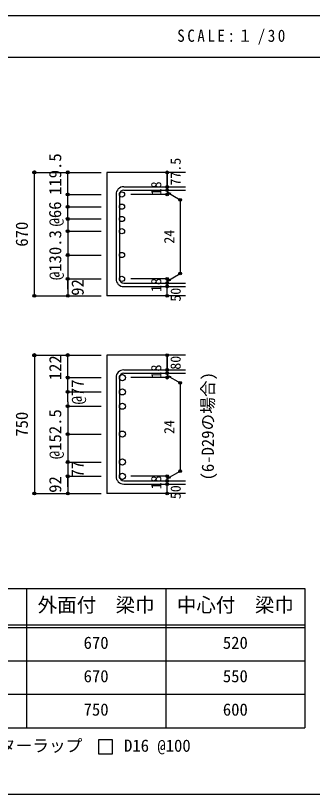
# Model space of a CAD drawing. Units: millimetres at full size, sheet at 1:30. Extents: x -5973 to 5954, y -4195 to 4201.
# Drawn here: x 2051 to 3650, y 3 to 4201 of the extents above; entities that cross this region are included whole.
import ezdxf
from ezdxf.enums import TextEntityAlignment as Align

# ---------------------------------------------------------------- set-up
doc = ezdxf.new("R2010")
doc.units = ezdxf.units.MM
doc.header["$LTSCALE"] = 30
doc.header["$PDMODE"] = 32
doc.header["$PDSIZE"] = 15
for name, color, linetype in [('0-1_躯体線', 2, 'Continuous'), ('0-5_基礎梁筋', 7, 'Continuous'), ('0-6_スタラップ筋', 7, 'Continuous'), ('0-7_文字', 4, 'Continuous'), ('0-D_寸法', 4, 'Continuous'), ('6-7_文字', 7, 'Continuous'), ('6-E_枠', 7, 'Continuous'), ('F-0_枠', 6, 'Continuous')]:
    doc.layers.add(name, color=color, linetype=linetype)
doc.styles.add('ＭＳ ゴシック', font='')
doc.styles.get('ＭＳ ゴシック').set_extended_font_data('MS Gothic')

msp = doc.modelspace()

# ---------------------------------------------------------------- linework, layer by layer
at = {"layer": '0-1_躯体線'}
for p, q in [((2967.44, 3356.03), (2542.44, 3356.03)), ((2542.44, 3356.03), (2542.44, 2690.03)), ((2967.44, 2690.03), (2542.44, 2690.03)), ((2967.44, 2371.17), (2542.44, 2371.17)), ((2542.44, 2371.17), (2542.44, 1625.67)), ((2967.44, 1625.67), (2542.44, 1625.67))]:
    msp.add_line(p, q, dxfattribs=at)
at = {"layer": '0-5_基礎梁筋', "color": 3}
for centre, radius in [((2624.44, 3236.83), 14), ((2624.44, 3170.83), 14), ((2624.44, 3104.83), 14), ((2624.44, 3038.83), 14), ((2624.44, 2910.43), 14), ((2624.44, 2782.03), 14), ((2626.94, 2249.48), 16.5), ((2626.94, 2172.48), 16.5), ((2626.94, 2095.48), 16.5), ((2626.94, 1945.07), 16.5), ((2626.94, 1794.67), 16.5), ((2626.94, 1717.67), 16.5)]:
    msp.add_circle(centre, radius, dxfattribs=at)
at = {"layer": '0-6_スタラップ筋'}
for p, q in [((2634.44, 3278.83), (2967.44, 3278.83)), ((2592.44, 3236.83), (2592.44, 2782.03)), ((2610.44, 3236.83), (2610.44, 2782.03)), ((2634.44, 3260.83), (2967.44, 3260.83)), ((2634.44, 2758.03), (2967.44, 2758.03)), ((2634.44, 2740.03), (2967.44, 2740.03)), ((2634.44, 2291.48), (2967.44, 2291.48)), ((2634.44, 2273.48), (2967.44, 2273.48)), ((2592.44, 2249.48), (2592.44, 1717.67)), ((2610.44, 2249.48), (2610.44, 1717.67)), ((2634.44, 1693.67), (2967.44, 1693.67)), ((2634.44, 1675.67), (2967.44, 1675.67))]:
    msp.add_line(p, q, dxfattribs=at)
for centre, radius, start, end in [((2634.44, 3236.83), 42, 90, 180), ((2634.44, 3236.83), 24, 90, 180), ((2634.44, 2782.03), 42, 180, 270), ((2634.44, 2782.03), 24, 180, 270), ((2634.44, 2249.48), 42, 90, 180), ((2634.44, 2249.48), 24, 90, 180), ((2634.44, 1717.67), 42, 180, 270), ((2634.44, 1717.67), 24, 180, 270)]:
    msp.add_arc(centre, radius, start, end, dxfattribs=at)
at = {"layer": '0-D_寸法'}
for p, q in [((2152.44, 3356.03), (2332.44, 3356.03)), ((2152.44, 3356.03), (2332.44, 3356.03)), ((2152.44, 2690.03), (2152.44, 3356.03)), ((2332.44, 3356.03), (2512.44, 3356.03)), ((2332.44, 3356.03), (2512.44, 3356.03)), ((2332.44, 3104.83), (2332.44, 3356.03)), ((2867.44, 3278.83), (2867.44, 3356.03)), ((2867.44, 3356.03), (2867.44, 3278.83)), ((2867.44, 3260.83), (2867.44, 3278.83)), ((2332.44, 3236.83), (2512.44, 3236.83)), ((2332.44, 3236.83), (2512.44, 3236.83)), ((2867.44, 3236.83), (2671.35, 3236.83)), ((2867.44, 3260.83), (2867.44, 3236.83)), ((2867.44, 3248.83), (2937.5, 3208.39)), ((2867.44, 3248.83), (2886.76, 3243.66)), ((2937.5, 3208.39), (2937.5, 2810.48)), ((2332.44, 3170.83), (2512.44, 3170.83)), ((2332.44, 3170.83), (2512.44, 3170.83)), ((2332.44, 3104.83), (2512.44, 3104.83)), ((2332.44, 3104.83), (2512.44, 3104.83)), ((2332.44, 3104.83), (2332.44, 2690.03)), ((2332.44, 3038.83), (2512.44, 3038.83)), ((2332.44, 2910.43), (2512.44, 2910.43)), ((2332.44, 2782.03), (2512.44, 2782.03)), ((2332.44, 2726.07), (2332.44, 2782.03)), ((2867.44, 2782.03), (2671.35, 2782.03)), ((2867.44, 2770.03), (2937.5, 2810.48)), ((2867.44, 2758.03), (2867.44, 2782.03)), ((2867.44, 2770.03), (2886.76, 2775.21)), ((2867.44, 2740.03), (2867.44, 2758.03)), ((2867.44, 2690.03), (2867.44, 2740.03)), ((2152.44, 2690.03), (2332.44, 2690.03)), ((2332.44, 2690.03), (2512.44, 2690.03)), ((2152.44, 2371.17), (2332.44, 2371.17)), ((2152.44, 2371.17), (2332.44, 2371.17)), ((2152.44, 2371.17), (2152.44, 1625.67)), ((2332.44, 2371.17), (2512.44, 2371.17)), ((2332.44, 2371.17), (2512.44, 2371.17)), ((2332.44, 2119.98), (2332.44, 2371.17)), ((2867.44, 2291.48), (2867.44, 2371.17)), ((2867.44, 2371.17), (2867.44, 2291.48)), ((2867.44, 2273.48), (2867.44, 2291.48)), ((2867.44, 2273.48), (2867.44, 2249.48)), ((2332.44, 2249.48), (2512.44, 2249.48)), ((2332.44, 2249.48), (2512.44, 2249.48)), ((2867.44, 2249.48), (2671.35, 2249.48)), ((2867.44, 2261.48), (2937.5, 2221.03)), ((2867.44, 2261.48), (2886.76, 2256.3)), ((2937.5, 2221.03), (2937.5, 1746.12)), ((2332.44, 2172.48), (2512.44, 2172.48)), ((2332.44, 2172.48), (2512.44, 2172.48)), ((2332.44, 2119.98), (2332.44, 1625.67)), ((2332.44, 2095.48), (2512.44, 2095.48)), ((2332.44, 2095.48), (2512.44, 2095.48)), ((2332.44, 1945.07), (2512.44, 1945.07)), ((2332.44, 1794.67), (2512.44, 1794.67)), ((2867.44, 1705.67), (2937.5, 1746.12)), ((2332.44, 1717.67), (2512.44, 1717.67)), ((2332.44, 1661.71), (2332.44, 1717.67)), ((2867.44, 1717.67), (2671.35, 1717.67)), ((2867.44, 1693.67), (2867.44, 1717.67)), ((2867.44, 1705.67), (2886.76, 1710.85)), ((2867.44, 1675.67), (2867.44, 1693.67)), ((2867.44, 1625.67), (2867.44, 1675.67)), ((2152.44, 1625.67), (2332.44, 1625.67)), ((2332.44, 1625.67), (2512.44, 1625.67))]:
    msp.add_line(p, q, dxfattribs=at)
for centre, radius in [((2152.44, 3356.03), 8), ((2152.44, 3356.03), 7.2), ((2152.44, 3356.03), 6.4), ((2152.44, 3356.03), 5.6), ((2152.44, 3356.03), 4.8), ((2152.44, 3356.03), 4), ((2152.44, 3356.03), 3.2), ((2332.44, 3356.03), 8), ((2332.44, 3356.03), 7.2), ((2332.44, 3356.03), 6.4), ((2332.44, 3356.03), 5.6), ((2332.44, 3356.03), 4.8), ((2332.44, 3356.03), 4), ((2332.44, 3356.03), 3.2), ((2867.44, 3356.03), 4), ((2867.44, 3356.03), 3.6), ((2867.44, 3356.03), 3.2), ((2867.44, 3356.03), 2.8), ((2152.44, 3356.03), 2.4), ((2152.44, 3356.03), 1.6), ((2152.44, 3356.03), 0.8), ((2332.44, 3356.03), 2.4), ((2332.44, 3356.03), 1.6), ((2332.44, 3356.03), 0.8), ((2867.44, 3356.03), 2.4), ((2867.44, 3356.03), 2), ((2867.44, 3356.03), 1.6), ((2867.44, 3356.03), 1.2), ((2867.44, 3356.03), 0.8), ((2867.44, 3356.03), 0.4), ((2867.44, 3278.83), 4), ((2867.44, 3278.83), 3.6), ((2867.44, 3278.83), 3.2), ((2867.44, 3278.83), 2.8), ((2867.44, 3278.83), 2.4), ((2867.44, 3278.83), 2), ((2867.44, 3278.83), 1.6), ((2867.44, 3278.83), 1.2), ((2867.44, 3278.83), 0.8), ((2867.44, 3278.83), 0.4), ((2332.44, 3236.83), 8), ((2332.44, 3236.83), 7.2), ((2332.44, 3236.83), 6.4), ((2332.44, 3236.83), 5.6), ((2332.44, 3236.83), 4.8), ((2332.44, 3236.83), 4), ((2332.44, 3236.83), 3.2), ((2332.44, 3236.83), 2.4), ((2332.44, 3236.83), 1.6), ((2332.44, 3236.83), 0.8), ((2867.44, 3260.83), 4), ((2867.44, 3236.83), 4), ((2867.44, 3260.83), 3.6), ((2867.44, 3236.83), 3.6), ((2867.44, 3260.83), 3.2), ((2867.44, 3236.83), 3.2), ((2867.44, 3260.83), 2.8), ((2867.44, 3236.83), 2.8), ((2867.44, 3260.83), 2.4), ((2867.44, 3236.83), 2.4), ((2867.44, 3260.83), 2), ((2867.44, 3236.83), 2), ((2867.44, 3260.83), 1.6), ((2867.44, 3236.83), 1.6), ((2867.44, 3260.83), 1.2), ((2867.44, 3236.83), 1.2), ((2867.44, 3260.83), 0.8), ((2867.44, 3236.83), 0.8), ((2867.44, 3260.83), 0.4), ((2867.44, 3236.83), 0.4), ((2937.5, 3208.39), 4), ((2937.5, 3208.39), 3.6), ((2937.5, 3208.39), 3.2), ((2937.5, 3208.39), 2.8), ((2937.5, 3208.39), 2.4), ((2937.5, 3208.39), 2), ((2937.5, 3208.39), 1.6), ((2937.5, 3208.39), 1.2), ((2937.5, 3208.39), 0.8), ((2937.5, 3208.39), 0.4), ((2332.44, 3170.83), 8), ((2332.44, 3170.83), 7.2), ((2332.44, 3170.83), 6.4), ((2332.44, 3170.83), 5.6), ((2332.44, 3170.83), 4.8), ((2332.44, 3170.83), 4), ((2332.44, 3170.83), 3.2), ((2332.44, 3170.83), 2.4), ((2332.44, 3170.83), 1.6), ((2332.44, 3170.83), 0.8), ((2332.44, 3104.83), 8), ((2332.44, 3104.83), 7.2), ((2332.44, 3104.83), 6.4), ((2332.44, 3104.83), 5.6), ((2332.44, 3104.83), 4.8), ((2332.44, 3104.83), 4), ((2332.44, 3104.83), 3.2), ((2332.44, 3104.83), 2.4), ((2332.44, 3104.83), 1.6), ((2332.44, 3104.83), 0.8), ((2332.44, 3038.83), 8), ((2332.44, 3038.83), 7.2), ((2332.44, 3038.83), 6.4), ((2332.44, 3038.83), 5.6), ((2332.44, 3038.83), 4.8), ((2332.44, 3038.83), 4), ((2332.44, 3038.83), 3.2), ((2332.44, 3038.83), 2.4), ((2332.44, 3038.83), 1.6), ((2332.44, 3038.83), 0.8), ((2332.44, 2910.43), 8), ((2332.44, 2910.43), 7.2), ((2332.44, 2910.43), 6.4), ((2332.44, 2910.43), 5.6), ((2332.44, 2910.43), 4.8), ((2332.44, 2910.43), 4), ((2332.44, 2910.43), 3.2), ((2332.44, 2910.43), 2.4), ((2332.44, 2910.43), 1.6), ((2332.44, 2910.43), 0.8), ((2937.5, 2810.48), 4), ((2937.5, 2810.48), 3.6), ((2937.5, 2810.48), 3.2), ((2937.5, 2810.48), 2.8), ((2937.5, 2810.48), 2.4), ((2332.44, 2782.03), 8), ((2332.44, 2782.03), 7.2), ((2332.44, 2782.03), 6.4), ((2332.44, 2782.03), 5.6), ((2332.44, 2782.03), 4.8), ((2332.44, 2782.03), 4), ((2332.44, 2782.03), 3.2), ((2332.44, 2782.03), 2.4), ((2332.44, 2782.03), 1.6), ((2332.44, 2782.03), 0.8), ((2867.44, 2782.03), 4), ((2867.44, 2782.03), 3.6), ((2867.44, 2782.03), 3.2), ((2867.44, 2782.03), 2.8), ((2867.44, 2782.03), 2.4), ((2867.44, 2782.03), 2), ((2867.44, 2782.03), 1.6), ((2867.44, 2782.03), 1.2), ((2867.44, 2782.03), 0.8), ((2867.44, 2782.03), 0.4), ((2937.5, 2810.48), 2), ((2937.5, 2810.48), 1.6), ((2937.5, 2810.48), 1.2), ((2937.5, 2810.48), 0.8), ((2937.5, 2810.48), 0.4), ((2867.44, 2758.03), 4), ((2867.44, 2740.03), 4), ((2867.44, 2758.03), 3.6), ((2867.44, 2740.03), 3.6), ((2867.44, 2758.03), 3.2), ((2867.44, 2740.03), 3.2), ((2867.44, 2758.03), 2.8), ((2867.44, 2740.03), 2.8), ((2867.44, 2758.03), 2.4), ((2867.44, 2740.03), 2.4), ((2867.44, 2758.03), 2), ((2867.44, 2740.03), 2), ((2867.44, 2758.03), 1.6), ((2867.44, 2740.03), 1.6), ((2867.44, 2758.03), 1.2), ((2867.44, 2740.03), 1.2), ((2867.44, 2758.03), 0.8), ((2867.44, 2740.03), 0.8), ((2867.44, 2758.03), 0.4), ((2867.44, 2740.03), 0.4), ((2152.44, 2690.03), 7.2), ((2152.44, 2690.03), 6.4), ((2152.44, 2690.03), 5.6), ((2152.44, 2690.03), 4.8), ((2152.44, 2690.03), 4), ((2152.44, 2690.03), 3.2), ((2152.44, 2690.03), 2.4), ((2152.44, 2690.03), 1.6), ((2152.44, 2690.03), 0.8), ((2332.44, 2690.03), 7.2), ((2332.44, 2690.03), 6.4), ((2332.44, 2690.03), 5.6), ((2332.44, 2690.03), 4.8), ((2332.44, 2690.03), 4), ((2332.44, 2690.03), 3.2), ((2332.44, 2690.03), 2.4), ((2332.44, 2690.03), 1.6), ((2332.44, 2690.03), 0.8), ((2867.44, 2690.03), 4), ((2867.44, 2690.03), 3.6), ((2867.44, 2690.03), 3.2), ((2867.44, 2690.03), 2.8), ((2867.44, 2690.03), 2.4), ((2867.44, 2690.03), 2), ((2867.44, 2690.03), 1.6), ((2867.44, 2690.03), 1.2), ((2867.44, 2690.03), 0.8), ((2867.44, 2690.03), 0.4), ((2152.44, 2371.17), 8), ((2152.44, 2371.17), 7.2), ((2152.44, 2371.17), 6.4), ((2152.44, 2371.17), 5.6), ((2152.44, 2371.17), 4.8), ((2152.44, 2371.17), 4), ((2152.44, 2371.17), 3.2), ((2152.44, 2371.17), 2.4), ((2152.44, 2371.17), 1.6), ((2152.44, 2371.17), 0.8), ((2332.44, 2371.17), 8), ((2332.44, 2371.17), 7.2), ((2332.44, 2371.17), 6.4), ((2332.44, 2371.17), 5.6), ((2332.44, 2371.17), 4.8), ((2332.44, 2371.17), 4), ((2332.44, 2371.17), 3.2), ((2332.44, 2371.17), 2.4), ((2332.44, 2371.17), 1.6), ((2332.44, 2371.17), 0.8), ((2867.44, 2371.17), 4), ((2867.44, 2371.17), 3.6), ((2867.44, 2371.17), 3.2), ((2867.44, 2371.17), 2.8), ((2867.44, 2371.17), 2.4), ((2867.44, 2371.17), 2), ((2867.44, 2371.17), 1.6), ((2867.44, 2371.17), 1.2), ((2867.44, 2371.17), 0.8), ((2867.44, 2371.17), 0.4), ((2867.44, 2291.48), 4), ((2867.44, 2273.48), 4), ((2867.44, 2291.48), 3.6), ((2867.44, 2273.48), 3.6), ((2867.44, 2291.48), 3.2), ((2867.44, 2273.48), 3.2), ((2867.44, 2291.48), 2.8), ((2867.44, 2273.48), 2.8), ((2867.44, 2291.48), 2.4), ((2867.44, 2273.48), 2.4), ((2867.44, 2291.48), 2), ((2867.44, 2273.48), 2), ((2867.44, 2291.48), 1.6), ((2867.44, 2273.48), 1.6), ((2867.44, 2291.48), 1.2), ((2867.44, 2273.48), 1.2), ((2867.44, 2291.48), 0.8), ((2867.44, 2273.48), 0.8), ((2867.44, 2291.48), 0.4), ((2867.44, 2273.48), 0.4), ((2332.44, 2249.48), 8), ((2332.44, 2249.48), 7.2), ((2332.44, 2249.48), 6.4), ((2332.44, 2249.48), 5.6), ((2332.44, 2249.48), 4.8), ((2332.44, 2249.48), 4), ((2332.44, 2249.48), 3.2), ((2332.44, 2249.48), 2.4), ((2332.44, 2249.48), 1.6), ((2332.44, 2249.48), 0.8), ((2867.44, 2249.48), 4), ((2867.44, 2249.48), 3.6), ((2867.44, 2249.48), 3.2), ((2867.44, 2249.48), 2.8), ((2867.44, 2249.48), 2.4), ((2867.44, 2249.48), 2), ((2867.44, 2249.48), 1.6), ((2867.44, 2249.48), 1.2), ((2867.44, 2249.48), 0.8), ((2867.44, 2249.48), 0.4), ((2937.5, 2221.03), 4), ((2937.5, 2221.03), 3.6), ((2937.5, 2221.03), 3.2), ((2937.5, 2221.03), 2.8), ((2937.5, 2221.03), 2.4), ((2937.5, 2221.03), 2), ((2937.5, 2221.03), 1.6), ((2937.5, 2221.03), 1.2), ((2937.5, 2221.03), 0.8), ((2937.5, 2221.03), 0.4), ((2332.44, 2172.48), 8), ((2332.44, 2172.48), 7.2), ((2332.44, 2172.48), 6.4), ((2332.44, 2172.48), 5.6), ((2332.44, 2172.48), 4.8), ((2332.44, 2172.48), 4), ((2332.44, 2172.48), 3.2), ((2332.44, 2172.48), 2.4), ((2332.44, 2172.48), 1.6), ((2332.44, 2172.48), 0.8), ((2332.44, 2095.48), 8), ((2332.44, 2095.48), 7.2), ((2332.44, 2095.48), 6.4), ((2332.44, 2095.48), 5.6), ((2332.44, 2095.48), 4.8), ((2332.44, 2095.48), 4), ((2332.44, 2095.48), 3.2), ((2332.44, 2095.48), 2.4), ((2332.44, 2095.48), 1.6), ((2332.44, 2095.48), 0.8), ((2332.44, 1945.07), 8), ((2332.44, 1945.07), 7.2), ((2332.44, 1945.07), 6.4), ((2332.44, 1945.07), 5.6), ((2332.44, 1945.07), 4.8), ((2332.44, 1945.07), 4), ((2332.44, 1945.07), 3.2), ((2332.44, 1945.07), 2.4), ((2332.44, 1945.07), 1.6), ((2332.44, 1945.07), 0.8), ((2332.44, 1794.67), 8), ((2332.44, 1794.67), 7.2), ((2332.44, 1794.67), 6.4), ((2332.44, 1794.67), 5.6), ((2332.44, 1794.67), 4.8), ((2332.44, 1794.67), 4), ((2332.44, 1794.67), 3.2), ((2332.44, 1794.67), 2.4), ((2332.44, 1794.67), 1.6), ((2332.44, 1794.67), 0.8), ((2332.44, 1717.67), 8), ((2332.44, 1717.67), 7.2), ((2332.44, 1717.67), 6.4), ((2332.44, 1717.67), 5.6), ((2332.44, 1717.67), 4.8), ((2332.44, 1717.67), 4), ((2867.44, 1717.67), 4), ((2867.44, 1717.67), 3.6), ((2937.5, 1746.12), 4), ((2937.5, 1746.12), 3.6), ((2937.5, 1746.12), 3.2), ((2937.5, 1746.12), 2.8), ((2937.5, 1746.12), 2.4), ((2937.5, 1746.12), 2), ((2937.5, 1746.12), 1.6), ((2937.5, 1746.12), 1.2), ((2937.5, 1746.12), 0.8), ((2937.5, 1746.12), 0.4), ((2332.44, 1717.67), 3.2), ((2332.44, 1717.67), 2.4), ((2332.44, 1717.67), 1.6), ((2332.44, 1717.67), 0.8), ((2867.44, 1693.67), 4), ((2867.44, 1675.67), 4), ((2867.44, 1693.67), 3.6), ((2867.44, 1717.67), 3.2), ((2867.44, 1693.67), 3.2), ((2867.44, 1717.67), 2.8), ((2867.44, 1693.67), 2.8), ((2867.44, 1717.67), 2.4), ((2867.44, 1693.67), 2.4), ((2867.44, 1717.67), 2), ((2867.44, 1693.67), 2), ((2867.44, 1717.67), 1.6), ((2867.44, 1693.67), 1.6), ((2867.44, 1717.67), 1.2), ((2867.44, 1693.67), 1.2), ((2867.44, 1717.67), 0.8), ((2867.44, 1693.67), 0.8), ((2867.44, 1717.67), 0.4), ((2867.44, 1693.67), 0.4), ((2867.44, 1675.67), 3.6), ((2867.44, 1675.67), 3.2), ((2867.44, 1675.67), 2.8), ((2867.44, 1675.67), 2.4), ((2867.44, 1675.67), 2), ((2867.44, 1675.67), 1.6), ((2867.44, 1675.67), 1.2), ((2867.44, 1675.67), 0.8), ((2867.44, 1675.67), 0.4), ((2152.44, 1625.67), 7.2), ((2152.44, 1625.67), 6.4), ((2152.44, 1625.67), 5.6), ((2152.44, 1625.67), 4.8), ((2152.44, 1625.67), 4), ((2152.44, 1625.67), 3.2), ((2152.44, 1625.67), 2.4), ((2152.44, 1625.67), 1.6), ((2152.44, 1625.67), 0.8), ((2332.44, 1625.67), 7.2), ((2332.44, 1625.67), 6.4), ((2332.44, 1625.67), 5.6), ((2332.44, 1625.67), 4.8), ((2332.44, 1625.67), 4), ((2332.44, 1625.67), 3.2), ((2332.44, 1625.67), 2.4), ((2332.44, 1625.67), 1.6), ((2332.44, 1625.67), 0.8), ((2867.44, 1625.67), 4), ((2867.44, 1625.67), 3.6), ((2867.44, 1625.67), 3.2), ((2867.44, 1625.67), 2.8), ((2867.44, 1625.67), 2.4), ((2867.44, 1625.67), 2), ((2867.44, 1625.67), 1.6), ((2867.44, 1625.67), 1.2), ((2867.44, 1625.67), 0.8), ((2867.44, 1625.67), 0.4)]:
    msp.add_circle(centre, radius, dxfattribs=at)
at = {"layer": '0-D_寸法', "color": 7}
for p in [(2152.44, 3356.03), (2152.44, 3356.03), (2332.44, 3356.03), (2867.44, 3356.03), (2867.44, 3278.83), (2332.44, 3236.83), (2867.44, 3260.83), (2867.44, 3236.83), (2937.5, 3208.39), (2332.44, 3170.83), (2332.44, 3104.83), (2332.44, 3038.83), (2332.44, 3038.83), (2332.44, 2910.43), (2332.44, 2910.43), (2937.5, 2810.48), (2332.44, 2782.03), (2332.44, 2782.03), (2867.44, 2782.03), (2867.44, 2758.03), (2867.44, 2740.03), (2152.44, 2690.03), (2152.44, 2690.03), (2332.44, 2690.03), (2867.44, 2690.03), (2152.44, 2371.17), (2152.44, 2368.67), (2332.44, 2371.17), (2867.44, 2371.17), (2867.44, 2291.48), (2867.44, 2273.48), (2332.44, 2249.48), (2867.44, 2249.48), (2937.5, 2221.03), (2332.44, 2172.48), (2332.44, 2095.48), (2332.44, 1945.07), (2332.44, 1794.67), (2332.44, 1794.67), (2332.44, 1717.67), (2332.44, 1717.67), (2867.44, 1717.67), (2937.5, 1746.12), (2867.44, 1693.67), (2867.44, 1675.67), (2152.44, 1625.67), (2332.44, 1625.67), (2867.44, 1625.67)]:
    msp.add_point(p, dxfattribs=at)
at = {"layer": '6-7_文字'}
msp.add_lwpolyline([(2498.03, 222.55), (2573.03, 222.55), (2573.03, 297.55), (2498.03, 297.55)], close=True, dxfattribs=at)
at = {"layer": '6-E_枠', "color": 3}
for p, q in [((1447.71, 1112.77), (3610.24, 1112.77)), ((3610.24, 1112.77), (3610.24, 362.77)), ((1447.71, 362.77), (3610.24, 362.77))]:
    msp.add_line(p, q, dxfattribs=at)
at = {"layer": '6-E_枠'}
for p, q in [((2110.24, 1112.77), (2110.24, 362.77)), ((2860.24, 1112.77), (2860.24, 362.77)), ((1447.71, 917.77), (3610.24, 917.77)), ((1447.71, 902.77), (3610.24, 902.77)), ((1447.71, 722.77), (3610.24, 722.77)), ((1447.71, 542.77), (3610.24, 542.77))]:
    msp.add_line(p, q, dxfattribs=at)
at = {"layer": 'F-0_枠'}
msp.add_line((-5972.88, 4201.15), (5954.1, 4201.15), dxfattribs=at)
at = {"layer": 'F-0_枠', "color": 2}
for p, q in [((-5972.88, 3976.15), (3723.6, 3976.15)), ((3723.6, 2.95), (-5972.88, 2.95))]:
    msp.add_line(p, q, dxfattribs=at)

# ---------------------------------------------------------------- texts
at = {"layer": '0-7_文字', "color": 7, "style": 'ＭＳ ゴシック'}
msp.add_text('(6-D29の場合)', height=65.98, rotation=90, dxfattribs=at).set_placement((3139.32, 1695.45), align=Align.BOTTOM_LEFT)
at = {"layer": '0-D_寸法', "style": 'ＭＳ ゴシック'}
for s, height, p in [('119.5', 65.98, (2317.32, 3234.32)), ('77.5', 54.99, (2957.44, 3284.83)), ('18', 54.99, (2852.44, 3232.33)), ('@66', 65.98, (2316.67, 3064.44)), ('670', 65.98, (2137.44, 2955.53)), ('@130.3', 65.98, (2317.44, 2775.43)), ('24', 54.99, (2922.5, 2971.93)), ('92', 65.98, (2438.12, 2690.74)), ('18', 54.99, (2852.44, 2711.53)), ('50', 54.99, (2957.44, 2659.03)), ('122', 65.98, (2317.78, 2235.5)), ('80', 54.99, (2957.05, 2292.44)), ('18', 54.99, (2852.44, 2244.98)), ('@77', 65.98, (2437.44, 2104.98)), ('750', 65.98, (2137.44, 1930.92)), ('@152.5', 65.98, (2317.44, 1810.07)), ('24', 54.99, (2922.5, 1946.07)), ('77', 65.98, (2437.73, 1711.07)), ('92', 65.98, (2317.55, 1628.65)), ('18', 54.99, (2852.44, 1647.17)), ('50', 54.99, (2957.44, 1594.67))]:
    msp.add_text(s, height=height, rotation=90, dxfattribs=at).set_placement(p, align=Align.BOTTOM_LEFT)
at = {"layer": '6-7_文字', "color": 2, "style": 'ＭＳ ゴシック'}
for s, p in [('外面付\u3000梁巾', (2170.24, 962.77)), ('中心付\u3000梁巾', (2920.24, 962.77))]:
    msp.add_text(s, height=76.98, dxfattribs=at).set_placement(p, align=Align.BOTTOM_LEFT)
at = {"layer": '6-7_文字', "style": 'ＭＳ ゴシック'}
for s, p in [('670', (2417.74, 767.77)), ('520', (3167.74, 767.77)), ('670', (2417.74, 587.77)), ('550', (3167.74, 587.77)), ('750', (2417.74, 407.77)), ('600', (3167.74, 407.77)), ('※ 基礎梁スターラップ     D16 @100', (1466.27, 213.19))]:
    msp.add_text(s, height=65.98, dxfattribs=at).set_placement(p, align=Align.BOTTOM_LEFT)
at = {"layer": '6-7_文字', "color": 2, "insert": (2922.26, 4043.65), "char_height": 65.98, "attachment_point": 7, "style": 'ＭＳ ゴシック'}
msp.add_mtext('\\T1.34;\\W0.9;SCALE:１/30', dxfattribs=at)

doc.saveas('drawing.dxf')
